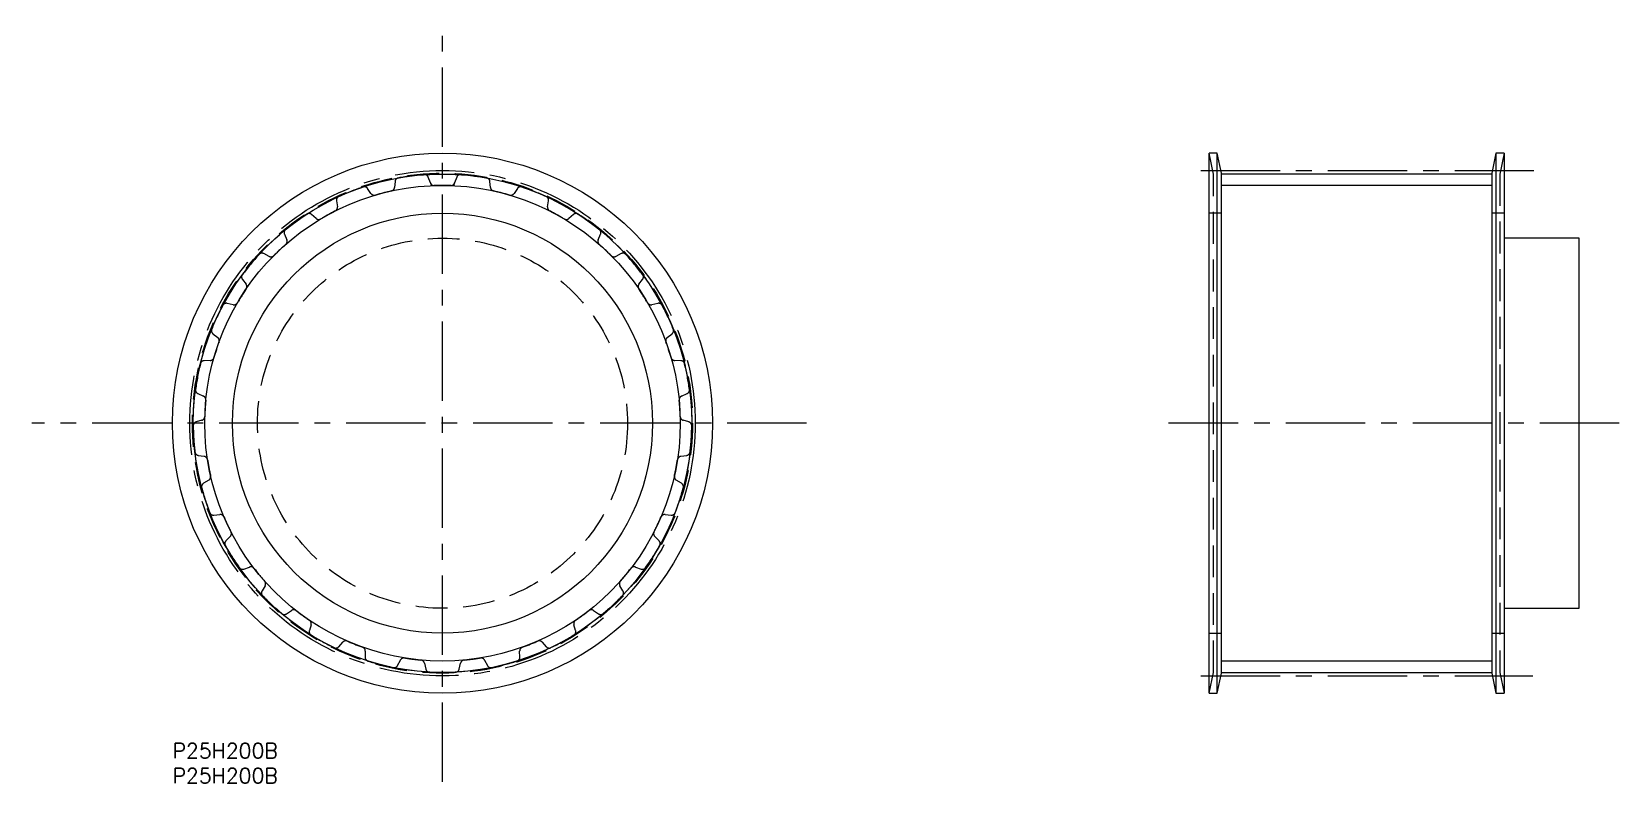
# Model space of a CAD drawing. Extents: x -28 to 289, y -8 to 142.
import ezdxf

# ---------------------------------------------------------------- set-up
doc = ezdxf.new("R2010")
doc.units = 0
doc.header["$LTSCALE"] = 0.5
for name, pattern in [('CENTER', [50.8, 31.75, -6.35, 6.35, -6.35]), ('DASHED', [19.05, 12.7, -6.35]), ('PHANTOM', [63.5, 31.75, -6.35, 6.35, -6.35, 6.35, -6.35])]:
    doc.linetypes.add(name, pattern=pattern)
for name, color, linetype in [('MSM_CENTER', 1, 'CENTER'), ('MSM_CONTINUOUS', 7, 'CONTINUOUS'), ('MSM_DASHED', 4, 'DASHED'), ('MSM_IMAGINARY', 6, 'PHANTOM'), ('MSM_NARROW', 5, 'CONTINUOUS'), ('MSM_PART_NUMBER', 7, 'CONTINUOUS')]:
    doc.layers.add(name, color=color, linetype=linetype)
doc.styles.get("Standard").update_dxf_attribs({"font": 'txt.shx', "height": 3, "bigfont": 'bigfont.shx'})

msp = doc.modelspace()

# ---------------------------------------------------------------- linework, layer by layer
at = {"layer": 'MSM_CENTER'}
for p, q in [((54, -7.74), (54, 142.28)), ((205.61, 114.53), (272.24, 114.53)), ((126.81, 64), (-28.13, 64)), ((289.3, 64), (199.16, 64)), ((205.61, 13.47), (272.01, 13.47))]:
    msp.add_line(p, q, dxfattribs=at)
msp.add_circle((54, 64), 50.53, dxfattribs=at)
at = {"layer": 'MSM_CONTINUOUS'}
for p, q in [((208.92, 118), (207.29, 118)), ((207.29, 10), (207.29, 118)), ((209.79, 114), (208.92, 118)), ((208.92, 10), (208.92, 118)), ((264.65, 118), (263.79, 114)), ((266.29, 118), (264.65, 118)), ((264.65, 118), (264.65, 10)), ((266.29, 118), (266.29, 10)), ((209.79, 14), (209.79, 114)), ((209.79, 113.85), (263.79, 113.85)), ((263.79, 114), (263.79, 14)), ((281.29, 101), (266.29, 101)), ((281.29, 27), (281.29, 101)), ((266.29, 27), (281.29, 27)), ((208.92, 10), (209.79, 14)), ((209.79, 14.16), (237.79, 14.16)), ((209.79, 14.16), (263.79, 14.16)), ((263.79, 14), (264.65, 10)), ((207.29, 10), (208.92, 10)), ((264.65, 10), (266.29, 10))]:
    msp.add_line(p, q, dxfattribs=at)
for radius in [54, 49.83, 42]:
    msp.add_circle((54, 64), radius, dxfattribs=at)
at = {"layer": 'MSM_DASHED'}
for p, q in [((208.19, 113.83), (207.29, 118)), ((266.29, 118), (265.39, 113.83)), ((44.52, 112.35), (44.4, 111.15)), ((51.57, 112.05), (51.16, 113.19)), ((56.84, 113.19), (56.43, 112.05)), ((63.6, 111.15), (63.48, 112.35)), ((208.19, 14.17), (208.19, 113.83)), ((265.39, 113.83), (265.39, 14.17)), ((32.79, 108.47), (32.98, 107.28)), ((39.7, 109.94), (39.02, 110.94)), ((68.98, 110.94), (68.3, 109.94)), ((75.02, 107.28), (75.21, 108.47)), ((28.73, 104.94), (27.82, 105.74)), ((80.18, 105.74), (79.27, 104.94)), ((209.79, 106), (207.29, 106)), ((209.79, 106), (208.19, 106)), ((265.39, 106), (263.79, 106)), ((266.29, 106), (263.79, 106)), ((22.4, 101.8), (22.87, 100.69)), ((85.13, 100.69), (85.6, 101.8)), ((19.34, 97.37), (18.26, 97.91)), ((89.74, 97.91), (88.66, 97.37)), ((13.99, 92.75), (14.73, 91.8)), ((93.27, 91.8), (94.01, 92.75)), ((12.13, 87.7), (10.95, 87.96)), ((97.05, 87.96), (95.87, 87.7)), ((8.1, 81.9), (9.05, 81.16)), ((98.95, 81.16), (99.9, 81.9)), ((7.55, 76.54), (6.34, 76.5)), ((101.66, 76.5), (100.45, 76.54)), ((5.09, 69.92), (6.19, 69.44)), ((101.81, 69.44), (102.91, 69.92)), ((5.89, 64.6), (4.73, 64.26)), ((103.27, 64.26), (102.11, 64.6)), ((5.15, 57.57), (6.34, 57.38)), ((101.66, 57.38), (102.85, 57.57)), ((7.25, 52.61), (6.22, 52)), ((101.78, 52), (100.75, 52.61)), ((8.29, 45.63), (9.49, 45.73)), ((98.51, 45.73), (99.71, 45.63)), ((11.55, 41.35), (10.7, 40.49)), ((97.3, 40.49), (96.45, 41.35)), ((14.29, 34.83), (15.43, 35.24)), ((92.57, 35.24), (93.71, 34.83)), ((18.52, 31.5), (17.91, 30.46)), ((90.09, 30.46), (89.48, 31.5)), ((22.79, 25.87), (23.79, 26.55)), ((84.21, 26.55), (85.21, 25.87)), ((27.72, 23.7), (27.38, 22.54)), ((80.62, 22.54), (80.28, 23.7)), ((33.25, 19.31), (34.06, 20.21)), ((73.94, 20.21), (74.75, 19.31)), ((207.29, 22), (209.79, 22)), ((208.19, 22), (209.79, 22)), ((263.79, 22), (265.39, 22)), ((263.79, 22), (266.29, 22)), ((38.57, 18.43), (38.53, 17.22)), ((45.02, 15.56), (45.57, 16.63)), ((50.38, 16.02), (50.65, 14.85)), ((57.35, 14.85), (57.62, 16.02)), ((62.43, 16.63), (62.98, 15.56)), ((69.47, 17.22), (69.43, 18.43)), ((207.29, 10), (208.19, 14.17)), ((265.39, 14.17), (266.29, 10))]:
    msp.add_line(p, q, dxfattribs=at)
for radius in [50, 37]:
    msp.add_circle((54, 64), radius, dxfattribs=at)
for centre, radius, start, end in [((54, 64), 49.84, 108.5974, 114.6026), ((38.36, 110.48), 0.8, 34.4, 108.5974), ((43.6, 111.22), 0.8, 282.417, 354.4), ((45.31, 112.27), 0.8, 100.2026, 174.4), ((54, 64), 49.84, 94.1974, 100.2026), ((50.41, 112.91), 0.8, 20, 94.1974), ((52.33, 112.33), 0.8, 200, 271.983), ((54, 64), 47.55, 88.017, 91.983), ((55.67, 112.33), 0.8, 268.017, 340), ((57.59, 112.91), 0.8, 85.8026, 160), ((54, 64), 49.84, 79.7974, 85.8026), ((62.69, 112.27), 0.8, 5.6, 79.7974), ((64.4, 111.22), 0.8, 185.6, 257.583), ((69.64, 110.48), 0.8, 71.4026, 145.6), ((54, 64), 49.84, 65.3974, 71.4026), ((33.58, 108.59), 0.8, 114.6026, 188.8), ((40.36, 110.39), 0.8, 214.4, 286.383), ((54, 64), 47.55, 102.417, 106.383), ((54, 64), 47.55, 73.617, 77.583), ((67.64, 110.39), 0.8, 253.617, 325.6), ((74.42, 108.59), 0.8, 351.2, 65.3974), ((54, 64), 49.84, 122.9974, 129.0026), ((27.29, 105.13), 0.8, 48.8, 122.9974), ((29.25, 105.54), 0.8, 228.8, 300.783), ((54, 64), 47.55, 116.817, 120.783), ((32.19, 107.15), 0.8, 296.817, 8.8), ((75.81, 107.15), 0.8, 171.2, 243.183), ((54, 64), 47.55, 59.217, 63.183), ((78.75, 105.54), 0.8, 239.217, 311.2), ((80.71, 105.13), 0.8, 57.0026, 131.2), ((54, 64), 49.84, 50.9974, 57.0026), ((23.13, 102.11), 0.8, 129.0026, 203.2), ((84.87, 102.11), 0.8, 336.8, 50.9974), ((54, 64), 47.55, 131.217, 135.183), ((22.14, 100.37), 0.8, 311.217, 23.2), ((85.86, 100.37), 0.8, 156.8, 228.783), ((54, 64), 47.55, 44.817, 48.783), ((54, 64), 49.84, 137.3974, 143.4026), ((17.9, 97.2), 0.8, 63.2, 137.3974), ((19.7, 98.08), 0.8, 243.2, 315.183), ((88.3, 98.08), 0.8, 224.817, 296.8), ((90.1, 97.2), 0.8, 42.6026, 116.8), ((54, 64), 49.84, 36.5974, 42.6026), ((14.62, 93.24), 0.8, 143.4026, 217.6), ((93.38, 93.24), 0.8, 322.4, 36.5974), ((54, 64), 47.55, 145.617, 149.583), ((14.09, 91.31), 0.8, 325.617, 37.6), ((93.91, 91.31), 0.8, 142.4, 214.383), ((54, 64), 47.55, 30.417, 34.383), ((54, 64), 49.84, 151.7974, 157.8026), ((10.78, 87.18), 0.8, 77.6, 151.7974), ((12.3, 88.48), 0.8, 257.6, 329.583), ((95.7, 88.48), 0.8, 210.417, 282.4), ((97.22, 87.18), 0.8, 28.2026, 102.4), ((54, 64), 49.84, 22.1974, 28.2026), ((8.59, 82.53), 0.8, 157.8026, 232), ((99.41, 82.53), 0.8, 308, 22.1974), ((54, 64), 47.55, 160.017, 163.983), ((8.56, 80.52), 0.8, 340.017, 52), ((99.44, 80.52), 0.8, 128, 199.983), ((54, 64), 47.55, 16.017, 19.983), ((6.37, 75.7), 0.8, 92, 166.1974), ((7.52, 77.34), 0.8, 272, 343.983), ((100.48, 77.34), 0.8, 196.017, 268), ((101.63, 75.7), 0.8, 13.8026, 88), ((54, 64), 49.84, 166.1974, 172.2026), ((54, 64), 49.84, 7.7974, 13.8026), ((5.41, 70.65), 0.8, 172.2026, 246.4), ((102.59, 70.65), 0.8, 293.6, 7.7974), ((5.87, 68.7), 0.8, 354.417, 66.4), ((54, 64), 47.55, 174.417, 178.383), ((102.13, 68.7), 0.8, 113.6, 185.583), ((54, 64), 47.55, 1.617, 5.583), ((4.96, 63.49), 0.8, 106.4, 180.5974), ((5.66, 65.36), 0.8, 286.4, 358.383), ((102.34, 65.36), 0.8, 181.617, 253.6), ((103.04, 63.49), 0.8, 359.4026, 73.6), ((54, 64), 49.84, 180.5974, 186.6026), ((54, 64), 49.84, 353.3974, 359.4026), ((5.28, 58.36), 0.8, 186.6026, 260.8), ((6.22, 56.59), 0.8, 8.817, 80.8), ((101.78, 56.59), 0.8, 99.2, 171.183), ((102.72, 58.36), 0.8, 279.2, 353.3974), ((54, 64), 47.55, 188.817, 192.783), ((54, 64), 47.55, 347.217, 351.183), ((6.63, 51.31), 0.8, 120.8, 194.9974), ((54, 64), 49.84, 194.9974, 201.0026), ((6.84, 53.3), 0.8, 300.8, 12.783), ((101.16, 53.3), 0.8, 167.217, 239.2), ((54, 64), 49.84, 338.9974, 345.0026), ((101.37, 51.31), 0.8, 345.0026, 59.2), ((8.21, 46.42), 0.8, 201.0026, 275.2), ((9.56, 44.94), 0.8, 23.217, 95.2), ((54, 64), 47.55, 203.217, 207.183), ((54, 64), 47.55, 332.817, 336.783), ((98.44, 44.94), 0.8, 84.8, 156.783), ((99.79, 46.42), 0.8, 264.8, 338.9974), ((10.99, 41.91), 0.8, 315.2, 27.183), ((97.01, 41.91), 0.8, 152.817, 224.8), ((11.27, 39.93), 0.8, 135.2, 209.3974), ((54, 64), 49.84, 209.3974, 215.4026), ((54, 64), 49.84, 324.5974, 330.6026), ((96.73, 39.93), 0.8, 330.6026, 44.8), ((14.02, 35.59), 0.8, 215.4026, 289.6), ((15.7, 34.49), 0.8, 37.617, 109.6), ((54, 64), 47.55, 217.617, 221.583), ((54, 64), 47.55, 318.417, 322.383), ((92.3, 34.49), 0.8, 70.4, 142.383), ((93.98, 35.59), 0.8, 250.4, 324.5974), ((17.83, 31.91), 0.8, 329.6, 41.583), ((90.17, 31.91), 0.8, 138.417, 210.4), ((18.6, 30.06), 0.8, 149.6, 223.7974), ((54, 64), 49.84, 223.7974, 229.8026), ((54, 64), 49.84, 310.1974, 316.2026), ((89.4, 30.06), 0.8, 316.2026, 30.4), ((22.35, 26.54), 0.8, 229.8026, 304), ((24.24, 25.89), 0.8, 52.017, 124), ((54, 64), 47.55, 232.017, 235.983), ((54, 64), 47.55, 304.017, 307.983), ((83.76, 25.89), 0.8, 56, 127.983), ((85.65, 26.54), 0.8, 236, 310.1974), ((28.15, 22.32), 0.8, 164, 238.1974), ((26.95, 23.92), 0.8, 344, 55.983), ((81.05, 23.92), 0.8, 124.017, 196), ((79.85, 22.32), 0.8, 301.8026, 16), ((54, 64), 49.84, 238.1974, 244.2026), ((32.66, 19.84), 0.8, 244.2026, 318.4), ((34.65, 19.68), 0.8, 66.417, 138.4), ((54, 64), 47.55, 246.417, 250.383), ((37.77, 18.45), 0.8, 358.4, 70.383), ((70.23, 18.45), 0.8, 109.617, 181.6), ((54, 64), 47.55, 289.617, 293.583), ((73.35, 19.68), 0.8, 41.6, 113.583), ((75.34, 19.84), 0.8, 221.6, 295.7974), ((54, 64), 49.84, 295.7974, 301.8026), ((39.33, 17.2), 0.8, 178.4, 252.5974), ((54, 64), 49.84, 252.5974, 258.6026), ((46.28, 16.26), 0.8, 80.817, 152.8), ((54, 64), 47.55, 260.817, 264.783), ((49.6, 15.85), 0.8, 12.8, 84.783), ((58.4, 15.85), 0.8, 95.217, 167.2), ((54, 64), 47.55, 275.217, 279.183), ((61.72, 16.26), 0.8, 27.2, 99.183), ((54, 64), 49.84, 281.3974, 287.4026), ((68.67, 17.2), 0.8, 287.4026, 1.6), ((44.31, 15.92), 0.8, 258.6026, 332.8), ((51.43, 15.02), 0.8, 192.8, 266.9974), ((54, 64), 49.84, 266.9974, 273.0026), ((56.57, 15.02), 0.8, 273.0026, 347.2), ((63.69, 15.92), 0.8, 207.2, 281.3974)]:
    msp.add_arc(centre, radius, start, end, dxfattribs=at)
at = {"layer": 'MSM_IMAGINARY'}
msp.add_circle((54, 64), 49.84, dxfattribs=at)
at = {"layer": 'MSM_NARROW'}
for p, q in [((51.57, 112.05), (51.78, 111.5)), ((56.43, 112.05), (56.22, 111.5)), ((263.79, 111.56), (209.79, 111.56)), ((263.79, 16.44), (209.79, 16.44))]:
    msp.add_line(p, q, dxfattribs=at)
msp.add_circle((54, 64), 47.55, dxfattribs=at)

# ---------------------------------------------------------------- texts
at = {"layer": 'MSM_PART_NUMBER'}
for p in [(0, -3), (0, -7.99)]:
    msp.add_text('P25H200B', height=3, dxfattribs=at).set_placement(p)

doc.saveas('drawing.dxf')
